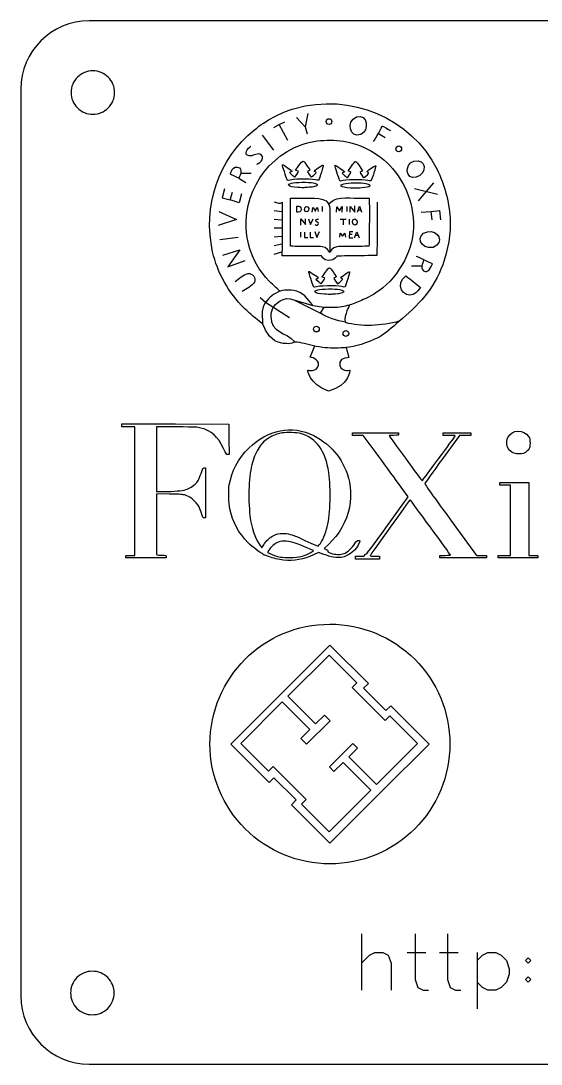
# Model space of a CAD drawing. Extents: x 0 to 99.6, y 0 to 76.7.
# Drawn here: x 0 to 38.2, y 0 to 76.7 of the extents above; entities that cross this region are included whole.
import ezdxf

# ---------------------------------------------------------------- set-up
doc = ezdxf.new("R2010")
doc.units = 0
doc.layers.get('0').update_dxf_attribs({"true_color": 0xffffff})

msp = doc.modelspace()

# ---------------------------------------------------------------- linework, layer by layer
at = {"color": 1, "true_color": 0xff0000}
for p, q in [((94.534, 76.7), (5.025, 76.7)), ((0, 71.667), (0, 5.033)), ((6.885, 71.43), (6.885, 71.43)), ((6.85, 5.23), (6.85, 5.23)), ((5.025, 0), (94.534, 0)), ((5.025, 0), (5.025, 0))]:
    msp.add_line(p, q, dxfattribs=at)
at = {"color": 7, "true_color": 0xffffff}
for p, q in [((21.072, 69.881), (20.874, 68.921)), ((18.573, 68.855), (18.97, 69.081)), ((18.97, 69.081), (19.388, 69.284)), ((19.603, 67.912), (18.97, 69.081)), ((20.243, 69.606), (20.874, 68.921)), ((22.845, 69.292), (22.845, 69.292)), ((17.722, 68.296), (18.549, 67.203)), ((20.874, 68.921), (21.03, 68.394)), ((26.265, 68.422), (26.768, 68.126)), ((27.967, 67.29), (27.967, 67.29)), ((16.167, 65.514), (16.914, 65.506)), ((19.824, 65.59), (19.732, 65.548)), ((19.732, 65.548), (19.915, 65.383)), ((23.683, 65.546), (23.591, 65.503)), ((23.591, 65.503), (23.773, 65.339)), ((15.999, 65.123), (16.514, 64.823)), ((19.55, 65.027), (19.55, 65.027)), ((20.353, 64.451), (20.353, 64.451)), ((23.409, 64.982), (23.409, 64.982)), ((29.212, 63.461), (30.328, 64.791)), ((14.969, 64.351), (14.784, 63.682)), ((14.784, 63.682), (15.377, 63.535)), ((15.377, 63.535), (15.535, 64.115)), ((16.217, 63.983), (16.035, 63.328)), ((24.212, 64.406), (24.212, 64.406)), ((28.922, 64.38), (30.604, 63.96)), ((16.035, 63.328), (15.377, 63.535)), ((20.263, 62.634), (20.264, 63.072)), ((21.405, 62.634), (21.448, 62.978)), ((21.448, 62.978), (21.619, 62.763)), ((21.619, 62.763), (21.791, 62.978)), ((21.791, 62.978), (21.834, 62.677)), ((22.134, 63.064), (22.134, 62.677)), ((23.19, 62.635), (23.213, 63.03)), ((23.213, 63.03), (23.399, 62.725)), ((23.399, 62.725), (23.589, 63.053)), ((23.589, 63.053), (23.587, 62.637)), ((23.936, 63.064), (23.936, 62.677)), ((24.19, 62.641), (24.19, 63.049)), ((24.19, 63.049), (24.533, 62.647)), ((24.533, 62.647), (24.537, 63.089)), ((24.723, 62.639), (24.886, 63.076)), ((24.886, 63.076), (25.022, 62.629)), ((26.167, 63.364), (26.167, 60.489)), ((14.54, 62.677), (15.833, 62.104)), ((18.616, 62.763), (19.174, 62.677)), ((20.567, 62.134), (20.897, 61.729)), ((20.897, 61.729), (20.913, 62.143)), ((21.136, 62.146), (21.285, 61.725)), ((21.285, 61.725), (21.474, 62.143)), ((21.619, 62.763), (21.619, 62.677)), ((22.692, 62.205), (22.692, 59.674)), ((24.968, 62.777), (24.774, 62.777)), ((25.609, 62.806), (25.582, 60.918)), ((29.398, 62.629), (30.141, 62.692)), ((30.116, 62.675), (30.184, 62.063)), ((30.141, 62.692), (30.751, 62.754)), ((30.751, 62.754), (30.814, 62.084)), ((15.833, 62.104), (14.497, 61.648)), ((18.616, 62.12), (19.174, 62.077)), ((18.616, 61.476), (19.174, 61.476)), ((23.464, 62.12), (23.893, 62.12)), ((23.679, 62.077), (23.683, 61.706)), ((24.108, 62.12), (24.108, 61.734)), ((14.626, 60.618), (15.956, 60.79)), ((18.616, 60.833), (19.174, 60.875)), ((20.547, 61.176), (20.547, 60.79)), ((20.826, 61.173), (20.824, 60.783)), ((20.824, 60.783), (21.08, 60.784)), ((21.242, 61.172), (21.24, 60.783)), ((21.24, 60.783), (21.496, 60.783)), ((21.584, 61.203), (21.743, 60.77)), ((21.743, 60.77), (21.926, 61.207)), ((23.421, 60.79), (23.464, 61.09)), ((23.464, 61.09), (23.636, 60.875)), ((23.636, 60.875), (23.807, 61.09)), ((23.807, 61.09), (23.85, 60.79)), ((24.345, 60.994), (24.123, 60.994)), ((24.133, 61.197), (24.125, 60.754)), ((24.125, 60.754), (24.386, 60.76)), ((24.376, 61.197), (24.133, 61.197)), ((24.516, 60.743), (24.686, 61.181)), ((24.778, 60.919), (24.581, 60.917)), ((24.686, 61.181), (24.841, 60.743)), ((14.834, 59.465), (16.075, 59.86)), ((16.075, 59.86), (15.194, 58.626)), ((18.616, 60.189), (19.174, 60.318)), ((15.194, 58.626), (16.47, 59.082)), ((18.616, 59.545), (19.174, 59.717)), ((20.89, 59.417), (19.689, 59.417)), ((28.683, 58.685), (29.449, 58.687)), ((21.762, 57.745), (21.67, 57.702)), ((21.67, 57.702), (21.852, 57.538)), ((21.488, 57.181), (21.488, 57.181)), ((17.973, 55.985), (17.586, 56.328)), ((20.052, 56.179), (21.448, 55.77)), ((20.052, 56.179), (22.005, 55.212)), ((22.291, 56.605), (22.291, 56.605)), ((19.732, 54.869), (17.973, 55.985)), ((21.448, 55.77), (22.269, 55.641)), ((22.005, 55.212), (22.269, 55.641)), ((22.269, 55.641), (22.949, 55.643)), ((21.919, 54.041), (21.919, 54.041)), ((24.079, 53.719), (24.079, 53.719)), ((21.242, 51.985), (21.599, 52.802)), ((7.424, 46.969), (7.424, 47.075)), ((7.424, 47.075), (11.35, 47.066)), ((7.424, 46.863), (7.424, 46.969)), ((7.901, 46.863), (7.424, 46.863)), ((8.377, 46.863), (7.901, 46.863)), ((8.377, 42.135), (8.377, 46.863)), ((11.455, 46.843), (9.964, 46.845)), ((9.964, 46.845), (9.964, 44.596)), ((11.35, 47.066), (15.275, 47.057)), ((15.275, 47.057), (15.285, 45.937)), ((24.361, 46.316), (24.361, 46.404)), ((24.361, 46.404), (26.055, 46.404)), ((24.361, 46.228), (24.361, 46.316)), ((24.758, 46.228), (24.361, 46.228)), ((25.155, 46.228), (24.758, 46.228)), ((26.089, 44.949), (25.155, 46.228)), ((26.055, 46.404), (27.749, 46.404)), ((27.749, 46.404), (27.749, 46.316)), ((32.212, 46.228), (30.96, 44.496)), ((31.03, 46.316), (31.03, 46.404)), ((31.03, 46.404), (32.036, 46.404)), ((31.03, 46.228), (31.03, 46.316)), ((31.474, 46.228), (31.03, 46.228)), ((32.036, 46.404), (33.042, 46.404)), ((32.627, 46.228), (32.212, 46.228)), ((33.042, 46.228), (32.627, 46.228)), ((33.042, 46.404), (33.042, 46.316)), ((33.042, 46.316), (33.042, 46.228)), ((15.285, 45.937), (15.294, 44.816)), ((15.294, 44.816), (15.196, 44.817)), ((36.22, 44.91), (36.22, 44.91)), ((13.465, 43.828), (13.564, 43.828)), ((13.564, 43.828), (13.564, 41.994)), ((9.964, 42.223), (9.965, 42.099)), ((28.45, 41.715), (27.736, 42.692)), ((35.194, 42.664), (35.194, 42.77)), ((35.194, 42.77), (36.253, 42.77)), ((35.194, 42.558), (35.194, 42.664)), ((35.582, 42.558), (35.194, 42.558)), ((35.97, 42.558), (35.582, 42.558)), ((35.97, 39.982), (35.97, 42.558)), ((36.253, 42.77), (37.311, 42.77)), ((37.311, 42.77), (37.311, 40.088)), ((8.377, 37.406), (8.377, 42.135)), ((9.965, 41.93), (9.961, 39.756)), ((9.965, 42.099), (10.485, 42.1)), ((10.909, 41.915), (9.965, 41.93)), ((13.564, 41.994), (13.564, 40.159)), ((26.935, 39.605), (28.45, 41.715)), ((13.564, 40.159), (13.467, 40.159)), ((31.563, 40.019), (33.48, 37.406)), ((35.97, 37.406), (35.97, 39.982)), ((37.311, 40.088), (37.311, 37.406)), ((18.157, 38.576), (18.157, 38.576)), ((17.536, 38.196), (17.698, 37.968)), ((17.698, 37.968), (17.838, 38.186)), ((18.225, 37.795), (18.121, 37.626)), ((18.121, 37.626), (18.286, 37.538)), ((21.433, 38.249), (21.838, 38.079)), ((21.854, 37.626), (21.493, 37.449)), ((21.838, 38.079), (21.919, 38.175)), ((22.252, 37.476), (21.854, 37.626)), ((22.593, 38.206), (22.269, 37.904)), ((22.269, 37.904), (22.414, 37.846)), ((7.706, 37.23), (7.706, 37.318)), ((7.706, 37.318), (7.707, 37.318)), ((9.188, 37.23), (7.706, 37.23)), ((8.042, 37.406), (8.377, 37.406)), ((10.67, 37.23), (9.188, 37.23)), ((10.67, 37.317), (10.67, 37.23)), ((19.288, 37.055), (19.288, 37.055)), ((20.568, 37.314), (20.568, 37.314)), ((24.573, 37.23), (24.573, 37.336)), ((24.573, 37.336), (24.908, 37.336)), ((24.573, 37.124), (24.573, 37.23)), ((24.573, 37.23), (24.573, 37.23)), ((25.455, 37.124), (24.573, 37.124)), ((26.337, 37.124), (25.455, 37.124)), ((26.002, 37.336), (26.337, 37.336)), ((26.337, 37.336), (26.337, 37.23)), ((26.337, 37.23), (26.337, 37.124)), ((30.783, 37.318), (30.783, 37.406)), ((30.783, 37.406), (31.174, 37.406)), ((30.783, 37.23), (30.783, 37.318)), ((32.495, 37.23), (30.783, 37.23)), ((34.206, 37.23), (32.495, 37.23)), ((33.48, 37.406), (33.843, 37.406)), ((33.843, 37.406), (34.206, 37.406)), ((34.206, 37.406), (34.206, 37.318)), ((34.206, 37.318), (34.206, 37.23)), ((35.053, 37.318), (35.053, 37.406)), ((35.053, 37.406), (35.512, 37.406)), ((35.053, 37.23), (35.053, 37.318)), ((36.517, 37.23), (35.053, 37.23)), ((35.512, 37.406), (35.97, 37.406)), ((37.982, 37.23), (36.517, 37.23)), ((37.311, 37.406), (37.646, 37.406)), ((37.982, 37.318), (37.982, 37.23)), ((22.703, 30.814), (19.258, 27.369)), ((25.523, 27.993), (22.703, 30.814)), ((19.62, 27.047), (22.647, 30.074)), ((22.647, 30.074), (24.682, 28.04)), ((24.682, 28.04), (24.335, 27.693)), ((24.335, 27.693), (26.76, 25.267)), ((25.176, 27.646), (25.523, 27.993)), ((26.816, 26.006), (25.176, 27.646)), ((18.89, 27.001), (15.422, 23.533)), ((19.258, 27.369), (18.89, 27.001)), ((21.654, 25.012), (19.62, 27.047)), ((16.152, 23.579), (19.202, 26.629)), ((19.202, 26.629), (21.237, 24.595)), ((27.164, 26.353), (26.816, 26.006)), ((29.984, 23.533), (27.164, 26.353)), ((22.294, 25.652), (21.654, 25.012)), ((22.711, 25.236), (22.294, 25.652)), ((26.76, 25.267), (27.107, 25.614)), ((27.107, 25.614), (29.142, 23.579)), ((21.237, 24.595), (20.574, 23.932)), ((20.99, 23.516), (22.711, 25.236)), ((20.574, 23.932), (20.99, 23.516)), ((15.422, 23.533), (18.243, 20.713)), ((18.187, 21.545), (16.152, 23.579)), ((24.381, 23.565), (22.661, 21.845)), ((24.08, 22.587), (24.72, 23.227)), ((24.72, 23.227), (24.381, 23.565)), ((29.142, 23.579), (26.115, 20.552)), ((26.539, 20.088), (29.984, 23.533)), ((31.515, 23.533), (31.515, 23.533)), ((26.115, 20.552), (24.08, 22.587)), ((18.534, 21.892), (18.187, 21.545)), ((20.959, 19.466), (18.534, 21.892)), ((22.661, 21.845), (23, 21.506)), ((23, 21.506), (23.662, 22.169)), ((23.662, 22.169), (25.697, 20.134)), ((18.243, 20.713), (18.59, 21.06)), ((18.59, 21.06), (20.23, 19.42)), ((25.697, 20.134), (22.647, 17.084)), ((26.171, 19.72), (26.539, 20.088)), ((20.23, 19.42), (19.883, 19.073)), ((20.612, 19.119), (20.959, 19.466)), ((23.096, 16.645), (26.171, 19.72)), ((19.883, 19.073), (22.703, 16.252)), ((22.647, 17.084), (20.612, 19.119)), ((22.703, 16.252), (23.096, 16.645)), ((25.015, 9.587), (25.015, 5.438)), ((28.966, 9.587), (28.966, 6.228)), ((31.337, 9.587), (31.337, 6.228)), ((25.015, 7.413), (25.607, 8.006)), ((25.607, 8.006), (26.003, 8.204)), ((26.003, 8.204), (26.595, 8.204)), ((26.595, 8.204), (26.99, 8.006)), ((26.99, 8.006), (27.188, 7.413)), ((28.373, 8.204), (29.756, 8.204)), ((30.744, 8.204), (32.127, 8.204)), ((33.51, 8.204), (33.51, 4.055)), ((33.51, 7.611), (33.905, 8.006)), ((33.905, 8.006), (34.3, 8.204)), ((34.3, 8.204), (34.893, 8.204)), ((34.893, 8.204), (35.288, 8.006)), ((35.288, 8.006), (35.683, 7.611)), ((37.263, 7.809), (37.066, 7.611)), ((37.461, 7.611), (37.263, 7.809)), ((27.188, 7.413), (27.188, 5.438)), ((35.683, 7.611), (35.88, 7.018)), ((35.88, 7.018), (35.88, 6.623)), ((37.066, 7.611), (37.263, 7.413)), ((37.263, 7.413), (37.461, 7.611)), ((28.966, 6.228), (29.163, 5.635)), ((31.337, 6.228), (31.534, 5.635)), ((35.88, 6.623), (35.683, 6.031)), ((37.263, 6.426), (37.066, 6.228)), ((37.066, 6.228), (37.263, 6.031)), ((37.461, 6.228), (37.263, 6.426)), ((37.263, 6.031), (37.461, 6.228)), ((29.163, 5.635), (29.559, 5.438)), ((29.559, 5.438), (29.954, 5.438)), ((31.534, 5.635), (31.929, 5.438)), ((31.929, 5.438), (32.324, 5.438)), ((33.905, 5.635), (33.51, 6.031)), ((34.3, 5.438), (33.905, 5.635)), ((34.893, 5.438), (34.3, 5.438)), ((35.288, 5.635), (34.893, 5.438)), ((35.683, 6.031), (35.288, 5.635))]:
    msp.add_line(p, q, dxfattribs=at)
at = {"color": 1, "true_color": 0xff0000}
for points in [[(5.025, 76.7), (2.241, 76.7), (0, 74.455), (0, 71.667)], [(5.285, 73.03), (4.861, 73.03), (4.454, 72.862), (4.154, 72.562)], [(6.417, 72.562), (6.117, 72.862), (5.71, 73.03), (5.285, 73.03)], [(4.154, 72.562), (3.854, 72.261), (3.685, 71.854), (3.685, 71.43)], [(6.885, 71.43), (6.885, 71.854), (6.717, 72.261), (6.417, 72.562)], [(3.685, 71.43), (3.685, 71.006), (3.854, 70.599), (4.154, 70.299)], [(6.417, 70.299), (6.717, 70.599), (6.885, 71.006), (6.885, 71.43)], [(4.154, 70.299), (4.454, 69.999), (4.861, 69.83), (5.285, 69.83)], [(5.285, 69.83), (5.71, 69.83), (6.117, 69.999), (6.417, 70.299)], [(4.118, 6.362), (3.818, 6.062), (3.65, 5.655), (3.65, 5.23)], [(5.25, 6.83), (4.825, 6.83), (4.418, 6.662), (4.118, 6.362)], [(6.381, 6.362), (6.081, 6.662), (5.674, 6.83), (5.25, 6.83)], [(6.85, 5.23), (6.85, 5.655), (6.681, 6.062), (6.381, 6.362)], [(0, 5.033), (0, 2.245), (2.241, 0), (5.025, 0)], [(3.65, 5.23), (3.65, 4.806), (3.818, 4.399), (4.118, 4.099)], [(6.381, 4.099), (6.681, 4.399), (6.85, 4.806), (6.85, 5.23)], [(4.118, 4.099), (4.418, 3.799), (4.825, 3.63), (5.25, 3.63)], [(5.25, 3.63), (5.674, 3.63), (6.081, 3.799), (6.381, 4.099)]]:
    msp.add_open_spline(points, degree=3, dxfattribs=at)
at = {"color": 7, "true_color": 0xffffff}
for points in [[(20.118, 70.259), (24.189, 71.429), (28.656, 69.603), (30.574, 65.766)], [(17.157, 68.692), (18.022, 69.39), (19.048, 69.951), (20.118, 70.259)], [(24.665, 69.639), (25.454, 69.939), (25.617, 68.608), (24.966, 68.341)], [(22.428, 69.292), (22.428, 69.349), (22.45, 69.403), (22.489, 69.443)], [(22.636, 69.078), (22.521, 69.078), (22.428, 69.174), (22.428, 69.292)], [(22.489, 69.443), (22.528, 69.483), (22.581, 69.506), (22.636, 69.506)], [(22.636, 69.506), (22.691, 69.506), (22.744, 69.483), (22.784, 69.443)], [(22.845, 69.292), (22.845, 69.174), (22.751, 69.078), (22.636, 69.078)], [(22.784, 69.443), (22.823, 69.403), (22.845, 69.349), (22.845, 69.292)], [(24.966, 68.341), (24.165, 68.013), (23.835, 69.333), (24.665, 69.639)], [(14.087, 59.717), (13.349, 63.058), (14.473, 66.526), (17.157, 68.692)], [(25.91, 67.826), (26.044, 68.029), (26.554, 68.964), (26.554, 68.964)], [(26.554, 68.964), (26.554, 68.964), (27.011, 68.717), (27.154, 68.641)], [(16.714, 60.318), (16.001, 63.335), (17.649, 66.514), (20.59, 67.581)], [(20.59, 67.581), (21.797, 68.019), (23.177, 68.028), (24.408, 67.691)], [(24.408, 67.691), (25.131, 67.493), (25.835, 67.128), (26.424, 66.667)], [(27.611, 67.442), (27.65, 67.482), (27.703, 67.504), (27.758, 67.504)], [(27.758, 67.504), (27.813, 67.504), (27.867, 67.482), (27.906, 67.442)], [(16.772, 66.776), (16.298, 66.869), (16.667, 67.36), (16.9, 67.482)], [(17.542, 66.892), (17.275, 66.994), (17.033, 66.724), (16.772, 66.776)], [(17.329, 66.153), (17.611, 66.248), (17.997, 66.719), (17.542, 66.892)], [(27.55, 67.29), (27.55, 67.347), (27.572, 67.401), (27.611, 67.442)], [(27.758, 67.076), (27.643, 67.076), (27.55, 67.172), (27.55, 67.29)], [(27.967, 67.29), (27.967, 67.172), (27.873, 67.076), (27.758, 67.076)], [(27.906, 67.442), (27.945, 67.401), (27.967, 67.347), (27.967, 67.29)], [(15.395, 65.429), (15.395, 65.429), (15.541, 66.173), (16.052, 65.884)], [(19.211, 66.086), (19.211, 66.108), (19.222, 66.126), (19.234, 66.126)], [(19.55, 65.027), (19.476, 65.222), (19.211, 66.049), (19.211, 66.086)], [(19.234, 66.126), (19.27, 66.126), (19.917, 65.68), (19.917, 65.655)], [(20.185, 65.708), (20.185, 65.715), (20.292, 65.872), (20.423, 66.058)], [(20.423, 66.058), (20.569, 66.264), (20.683, 66.395), (20.719, 66.395)], [(20.719, 66.395), (20.751, 66.395), (20.814, 66.346), (20.858, 66.286)], [(20.858, 66.286), (21.036, 66.045), (21.227, 65.754), (21.227, 65.723)], [(22.21, 66.096), (22.235, 66.072), (21.934, 65.094), (21.872, 64.996)], [(21.917, 65.941), (22.063, 66.042), (22.195, 66.111), (22.21, 66.096)], [(23.07, 66.041), (23.07, 66.063), (23.08, 66.081), (23.093, 66.081)], [(23.409, 64.982), (23.334, 65.178), (23.07, 66.004), (23.07, 66.041)], [(23.093, 66.081), (23.129, 66.081), (23.775, 65.636), (23.775, 65.611)], [(24.044, 65.663), (24.044, 65.67), (24.151, 65.828), (24.282, 66.013)], [(24.282, 66.013), (24.427, 66.22), (24.542, 66.35), (24.578, 66.35)], [(24.578, 66.35), (24.61, 66.35), (24.672, 66.301), (24.717, 66.241)], [(24.717, 66.241), (24.894, 66.001), (25.085, 65.709), (25.085, 65.679)], [(26.069, 66.052), (26.093, 66.027), (25.793, 65.049), (25.731, 64.952)], [(25.775, 65.897), (25.922, 65.997), (26.054, 66.067), (26.069, 66.052)], [(26.424, 66.667), (27.056, 66.172), (27.594, 65.563), (27.994, 64.865)], [(29.041, 65.2), (28.239, 64.982), (28.131, 66.159), (28.87, 66.382)], [(28.87, 66.382), (29.79, 66.66), (29.893, 65.431), (29.041, 65.2)], [(15.999, 65.123), (15.863, 65.202), (15.395, 65.429), (15.395, 65.429)], [(16.052, 65.884), (16.315, 65.698), (16.063, 65.218), (15.999, 65.123)], [(19.917, 65.655), (19.917, 65.643), (19.875, 65.614), (19.824, 65.59)], [(19.915, 65.383), (20.015, 65.293), (20.107, 65.219), (20.12, 65.219)], [(20.12, 65.219), (20.148, 65.219), (20.387, 65.576), (20.387, 65.619)], [(20.286, 65.672), (20.231, 65.685), (20.185, 65.7), (20.185, 65.708)], [(20.387, 65.619), (20.387, 65.636), (20.342, 65.66), (20.286, 65.672)], [(21.143, 65.669), (21.096, 65.658), (21.059, 65.632), (21.059, 65.612)], [(21.059, 65.612), (21.059, 65.573), (21.295, 65.219), (21.321, 65.219)], [(21.227, 65.723), (21.227, 65.705), (21.189, 65.681), (21.143, 65.669)], [(21.321, 65.219), (21.356, 65.219), (21.625, 65.441), (21.663, 65.501)], [(21.579, 65.634), (21.529, 65.654), (21.621, 65.738), (21.917, 65.941)], [(21.663, 65.501), (21.703, 65.564), (21.685, 65.592), (21.579, 65.634)], [(23.775, 65.611), (23.775, 65.599), (23.734, 65.569), (23.683, 65.546)], [(23.773, 65.339), (23.874, 65.248), (23.966, 65.175), (23.978, 65.175)], [(23.978, 65.175), (24.007, 65.175), (24.246, 65.532), (24.246, 65.574)], [(24.145, 65.628), (24.089, 65.64), (24.044, 65.656), (24.044, 65.663)], [(24.246, 65.574), (24.246, 65.592), (24.2, 65.616), (24.145, 65.628)], [(25.001, 65.625), (24.955, 65.613), (24.917, 65.588), (24.917, 65.568)], [(24.917, 65.568), (24.917, 65.529), (25.154, 65.174), (25.18, 65.174)], [(25.085, 65.679), (25.085, 65.661), (25.047, 65.637), (25.001, 65.625)], [(25.18, 65.174), (25.215, 65.174), (25.484, 65.396), (25.522, 65.456)], [(25.438, 65.59), (25.388, 65.61), (25.48, 65.693), (25.775, 65.897)], [(25.522, 65.456), (25.562, 65.519), (25.544, 65.548), (25.438, 65.59)], [(30.574, 65.766), (31.123, 64.669), (31.442, 63.427), (31.526, 62.205)], [(19.624, 64.96), (19.601, 64.951), (19.567, 64.981), (19.55, 65.027)], [(19.679, 64.6), (19.623, 64.669), (19.665, 64.705), (19.875, 64.77)], [(21.63, 65.008), (21.203, 65.107), (19.927, 65.076), (19.624, 64.96)], [(20.353, 64.451), (19.97, 64.478), (19.738, 64.53), (19.679, 64.6)], [(19.875, 64.77), (20.122, 64.846), (21.166, 64.857), (21.479, 64.788)], [(20.79, 64.434), (20.744, 64.429), (20.547, 64.436), (20.353, 64.451)], [(21.175, 64.462), (21.009, 64.452), (20.836, 64.439), (20.79, 64.434)], [(21.479, 64.788), (21.995, 64.673), (21.838, 64.505), (21.175, 64.462)], [(21.872, 64.996), (21.854, 64.968), (21.79, 64.971), (21.63, 65.008)], [(23.483, 64.915), (23.459, 64.906), (23.426, 64.936), (23.409, 64.982)], [(23.538, 64.556), (23.481, 64.624), (23.524, 64.661), (23.734, 64.726)], [(25.488, 64.964), (25.061, 65.063), (23.786, 65.032), (23.483, 64.915)], [(24.212, 64.406), (23.829, 64.434), (23.596, 64.486), (23.538, 64.556)], [(23.734, 64.726), (23.98, 64.801), (25.025, 64.813), (25.338, 64.743)], [(25.338, 64.743), (25.854, 64.629), (25.696, 64.46), (25.034, 64.418)], [(25.731, 64.952), (25.713, 64.923), (25.649, 64.927), (25.488, 64.964)], [(27.994, 64.865), (28.446, 64.075), (28.733, 63.155), (28.82, 62.248)], [(19.807, 63.671), (19.807, 63.671), (20.385, 63.673), (20.547, 63.664)], [(19.817, 62.72), (19.817, 62.93), (19.807, 63.671), (19.807, 63.671)], [(20.547, 63.664), (20.839, 63.648), (22.331, 63.792), (22.555, 63.32)], [(22.632, 63.171), (22.884, 63.834), (24.003, 63.664), (24.794, 63.664)], [(24.649, 64.39), (24.603, 64.385), (24.406, 64.392), (24.212, 64.406)], [(25.034, 64.418), (24.868, 64.407), (24.695, 64.395), (24.649, 64.39)], [(24.794, 63.664), (24.969, 63.664), (25.581, 63.66), (25.581, 63.66)], [(18.616, 63.407), (18.804, 63.327), (19.04, 63.235), (19.217, 63.364)], [(19.216, 60.575), (19.221, 61.462), (19.217, 62.477), (19.217, 63.364)], [(20.264, 63.072), (20.523, 63.097), (20.584, 62.997), (20.587, 62.853)], [(21.027, 62.663), (20.815, 62.597), (20.756, 62.996), (20.953, 63.051)], [(20.953, 63.051), (21.164, 63.111), (21.222, 62.724), (21.027, 62.663)], [(22.555, 63.32), (22.77, 63.005), (22.692, 62.57), (22.692, 62.205)], [(25.581, 63.66), (25.581, 63.66), (25.612, 62.999), (25.609, 62.806)], [(19.802, 60.131), (19.802, 60.131), (19.817, 61.941), (19.817, 62.72)], [(20.587, 62.853), (20.59, 62.633), (20.404, 62.63), (20.263, 62.634)], [(20.56, 61.69), (20.558, 61.716), (20.567, 62.134), (20.567, 62.134)], [(21.662, 62.034), (21.674, 62.146), (21.86, 62.104), (21.86, 62.104)], [(24.559, 61.682), (24.281, 61.679), (24.284, 62.141), (24.533, 62.149)], [(24.533, 62.149), (24.728, 62.154), (24.791, 61.684), (24.559, 61.682)], [(28.82, 62.248), (29.005, 60.307), (28.063, 58.314), (26.596, 57.076)], [(31.526, 62.205), (31.604, 61.061), (31.368, 59.848), (30.985, 58.773)], [(21.619, 61.734), (21.71, 61.622), (21.872, 61.675), (21.874, 61.81)], [(21.874, 61.81), (21.875, 61.913), (21.646, 61.886), (21.662, 62.034)], [(29.857, 61.196), (30.644, 61.378), (31.176, 60.399), (30.286, 60.047)], [(25.582, 60.918), (25.579, 60.725), (25.571, 60.137), (25.571, 60.137)], [(30.286, 60.047), (29.295, 59.871), (28.96, 60.988), (29.857, 61.196)], [(18.273, 57.529), (17.523, 58.288), (16.959, 59.278), (16.714, 60.318)], [(19.2, 59.419), (19.2, 59.419), (19.215, 60.311), (19.216, 60.575)], [(21.104, 60.103), (20.849, 60.103), (19.802, 60.131), (19.802, 60.131)], [(22.134, 60.094), (21.804, 60.144), (21.439, 60.103), (21.104, 60.103)], [(22.692, 59.674), (22.692, 59.674), (22.451, 60.093), (22.134, 60.094)], [(23.207, 60.089), (22.867, 60.056), (22.692, 59.674), (22.692, 59.674)], [(24.408, 60.103), (24.02, 60.103), (23.589, 60.156), (23.207, 60.089)], [(25.571, 60.137), (25.571, 60.137), (24.652, 60.103), (24.408, 60.103)], [(26.167, 60.489), (26.167, 60.256), (26.136, 59.458), (26.136, 59.458)], [(16.385, 55.598), (15.28, 56.709), (14.426, 58.181), (14.087, 59.717)], [(19.689, 59.417), (19.552, 59.417), (19.2, 59.419), (19.2, 59.419)], [(22.072, 59.43), (22.072, 59.43), (21.245, 59.417), (20.89, 59.417)], [(22.627, 59.09), (22.209, 59.088), (22.072, 59.43), (22.072, 59.43)], [(23.22, 59.409), (23.22, 59.409), (23.094, 59.085), (22.627, 59.09)], [(24.622, 59.417), (24.229, 59.417), (23.22, 59.409), (23.22, 59.409)], [(26.136, 59.458), (26.136, 59.458), (24.933, 59.417), (24.622, 59.417)], [(30.233, 58.838), (30.233, 58.838), (29.226, 59.312), (29.043, 59.386)], [(29.587, 59.138), (29.536, 58.876), (29.259, 58.411), (29.704, 58.264)], [(22.361, 58.212), (22.506, 58.419), (22.621, 58.549), (22.657, 58.549)], [(22.657, 58.549), (22.689, 58.549), (22.751, 58.5), (22.796, 58.44)], [(22.796, 58.44), (22.973, 58.2), (23.164, 57.909), (23.164, 57.878)], [(30.985, 58.773), (30.354, 57.001), (29.177, 55.756), (27.759, 54.586)], [(29.704, 58.264), (29.963, 58.178), (30.233, 58.838), (30.233, 58.838)], [(15.742, 57.529), (15.997, 57.732), (16.354, 58.07), (16.685, 58.12)], [(16.685, 58.12), (17.018, 58.17), (17.317, 57.801), (17.15, 57.49)], [(19.032, 56.822), (19.032, 56.822), (18.471, 57.328), (18.273, 57.529)], [(21.149, 58.24), (21.149, 58.262), (21.159, 58.281), (21.172, 58.281)], [(21.488, 57.181), (21.413, 57.377), (21.149, 58.203), (21.149, 58.24)], [(21.172, 58.281), (21.208, 58.281), (21.854, 57.835), (21.854, 57.81)], [(21.854, 57.81), (21.854, 57.798), (21.813, 57.768), (21.762, 57.745)], [(21.852, 57.538), (21.953, 57.448), (22.045, 57.374), (22.057, 57.374)], [(22.057, 57.374), (22.086, 57.374), (22.325, 57.731), (22.325, 57.773)], [(22.123, 57.862), (22.123, 57.869), (22.23, 58.027), (22.361, 58.212)], [(22.224, 57.827), (22.168, 57.839), (22.123, 57.855), (22.123, 57.862)], [(22.325, 57.773), (22.325, 57.791), (22.279, 57.815), (22.224, 57.827)], [(23.08, 57.824), (23.034, 57.812), (22.996, 57.787), (22.996, 57.767)], [(22.996, 57.767), (22.996, 57.728), (23.233, 57.374), (23.259, 57.374)], [(23.164, 57.878), (23.164, 57.86), (23.126, 57.836), (23.08, 57.824)], [(23.259, 57.374), (23.294, 57.374), (23.563, 57.595), (23.601, 57.655)], [(23.517, 57.789), (23.467, 57.809), (23.559, 57.892), (23.854, 58.096)], [(23.601, 57.655), (23.641, 57.718), (23.623, 57.747), (23.517, 57.789)], [(24.148, 58.251), (24.172, 58.226), (23.872, 57.248), (23.81, 57.151)], [(23.854, 58.096), (24.001, 58.196), (24.133, 58.266), (24.148, 58.251)], [(28.827, 56.589), (28.124, 56.286), (27.408, 57.341), (28.285, 57.948)], [(28.285, 57.948), (28.653, 57.672), (29.024, 57.369), (29.348, 57.105)], [(17.15, 57.49), (16.996, 57.204), (16.527, 56.967), (16.256, 56.8)], [(19.032, 56.822), (18.565, 56.63), (18.239, 56.388), (17.973, 55.985)], [(20.032, 56.873), (19.571, 56.986), (19.032, 56.822), (19.032, 56.822)], [(21.448, 55.77), (21.053, 56.285), (20.74, 56.771), (20.032, 56.873)], [(21.562, 57.114), (21.538, 57.105), (21.505, 57.135), (21.488, 57.181)], [(21.617, 56.755), (21.56, 56.823), (21.603, 56.86), (21.813, 56.925)], [(23.567, 57.163), (23.14, 57.262), (21.865, 57.231), (21.562, 57.114)], [(21.813, 56.925), (22.059, 57), (23.104, 57.012), (23.417, 56.943)], [(23.417, 56.943), (23.933, 56.828), (23.775, 56.659), (23.113, 56.617)], [(23.81, 57.151), (23.792, 57.123), (23.728, 57.126), (23.567, 57.163)], [(26.596, 57.076), (26.158, 56.706), (25.663, 56.429), (25.136, 56.203)], [(29.348, 57.105), (29.234, 56.972), (29.131, 56.72), (28.827, 56.589)], [(18.53, 55.641), (18.65, 55.825), (19.306, 56.559), (20.052, 56.179)], [(22.291, 56.605), (21.908, 56.633), (21.675, 56.685), (21.617, 56.755)], [(22.728, 56.589), (22.682, 56.584), (22.485, 56.591), (22.291, 56.605)], [(23.113, 56.617), (22.947, 56.607), (22.774, 56.594), (22.728, 56.589)], [(25.136, 56.203), (24.817, 56.051), (24.471, 55.901), (24.163, 55.811)], [(17.243, 54.835), (16.94, 55.069), (16.655, 55.327), (16.385, 55.598)], [(17.973, 55.985), (17.764, 55.726), (17.717, 55.414), (17.715, 55.084)], [(18.53, 55.641), (18.408, 55.462), (18.362, 55.215), (18.359, 54.998)], [(22.949, 55.643), (23.385, 55.642), (23.758, 55.754), (24.163, 55.81)], [(24.163, 55.811), (24.163, 55.811), (23.72, 55.073), (23.818, 54.542)], [(17.759, 54.433), (17.759, 54.433), (17.336, 54.764), (17.243, 54.835)], [(17.715, 55.084), (17.714, 54.97), (17.759, 54.433), (17.759, 54.433)], [(18.359, 54.998), (18.343, 53.733), (19.483, 53.852), (20.118, 53.11)], [(23.818, 54.542), (23.225, 54.669), (22.484, 54.885), (22.005, 55.212)], [(23.818, 54.542), (25.004, 54.217), (26.448, 54.293), (27.829, 54.64)], [(27.759, 54.586), (27.241, 54.158), (26.832, 53.713), (26.21, 53.402)], [(19.164, 53.004), (18.391, 53.102), (18.018, 53.831), (17.759, 54.433)], [(21.501, 54.041), (21.501, 54.159), (21.595, 54.255), (21.71, 54.255)], [(21.71, 53.827), (21.595, 53.827), (21.501, 53.923), (21.501, 54.041)], [(21.71, 54.255), (21.825, 54.255), (21.919, 54.159), (21.919, 54.041)], [(21.919, 54.041), (21.919, 53.923), (21.825, 53.827), (21.71, 53.827)], [(23.662, 53.719), (23.662, 53.838), (23.755, 53.933), (23.87, 53.933)], [(23.723, 53.568), (23.684, 53.608), (23.662, 53.663), (23.662, 53.719)], [(23.87, 53.933), (23.986, 53.933), (24.079, 53.838), (24.079, 53.719)], [(24.079, 53.719), (24.079, 53.663), (24.057, 53.608), (24.018, 53.568)], [(20.118, 53.11), (19.92, 52.901), (19.403, 52.974), (19.164, 53.004)], [(20.118, 53.11), (20.57, 53.091), (21.036, 52.941), (21.599, 52.802)], [(23.87, 53.505), (23.815, 53.505), (23.762, 53.528), (23.723, 53.568)], [(24.018, 53.568), (23.979, 53.528), (23.926, 53.505), (23.87, 53.505)], [(26.21, 53.402), (25.465, 53.03), (24.491, 52.719), (23.893, 52.681)], [(21.599, 52.802), (21.599, 52.802), (22.149, 52.699), (22.349, 52.685)], [(22.349, 52.685), (22.864, 52.649), (23.376, 52.681), (23.893, 52.681)], [(23.893, 52.681), (23.946, 52.525), (24.097, 51.94), (24.097, 51.94)], [(21.073, 51.024), (21.073, 51.024), (21.745, 50.839), (21.852, 51.394)], [(21.852, 51.394), (21.942, 51.856), (21.242, 51.985), (21.242, 51.985)], [(23.436, 51.598), (23.317, 50.857), (24.174, 51.016), (24.174, 51.016)], [(24.097, 51.94), (24.097, 51.94), (23.494, 51.941), (23.436, 51.598)], [(22.606, 49.484), (21.13, 50.005), (21.073, 51.024), (21.073, 51.024)], [(24.174, 51.016), (24.174, 51.016), (24.122, 49.873), (22.606, 49.484)], [(13.222, 46.765), (12.961, 46.836), (12.868, 46.841), (11.455, 46.843)], [(16.737, 45.277), (18.13, 46.67), (19.917, 47.017), (21.517, 46.205)], [(14.882, 45.269), (14.463, 46.141), (14.012, 46.546), (13.222, 46.765)], [(19.184, 46.405), (18.085, 46.228), (17.38, 45.528), (17.008, 44.243)], [(20.568, 46.353), (20.27, 46.432), (19.524, 46.46), (19.184, 46.405)], [(22.615, 43.499), (22.395, 45.065), (21.681, 46.06), (20.568, 46.353)], [(21.517, 46.205), (22.891, 45.508), (23.807, 44.318), (24.138, 42.797)], [(27.396, 46.228), (27.202, 46.228), (27.043, 46.218), (27.043, 46.207)], [(27.043, 46.207), (27.043, 46.176), (29.442, 42.895), (29.473, 42.884)], [(27.749, 46.316), (27.749, 46.228), (27.749, 46.228), (27.396, 46.228)], [(29.473, 42.884), (29.497, 42.875), (31.88, 46.116), (31.907, 46.193)], [(31.907, 46.193), (31.914, 46.214), (31.748, 46.228), (31.474, 46.228)], [(35.725, 45.427), (35.67, 45.624), (35.692, 45.924), (35.773, 46.081)], [(35.773, 46.081), (36.074, 46.663), (36.949, 46.698), (37.293, 46.141)], [(37.293, 46.141), (37.39, 45.984), (37.399, 45.942), (37.399, 45.663)], [(15.196, 44.817), (15.107, 44.818), (15.082, 44.854), (14.882, 45.269)], [(15.309, 42.597), (15.476, 43.594), (15.957, 44.497), (16.737, 45.277)], [(36.22, 44.91), (36.003, 44.99), (35.783, 45.219), (35.725, 45.427)], [(37.399, 45.663), (37.399, 45.389), (37.389, 45.343), (37.302, 45.211)], [(9.964, 44.596), (9.964, 43.359), (9.964, 42.291), (9.964, 42.223)], [(27.736, 42.692), (27.343, 43.23), (26.602, 44.245), (26.089, 44.949)], [(30.96, 44.496), (30.271, 43.544), (29.693, 42.735), (29.676, 42.699)], [(36.643, 44.861), (36.468, 44.856), (36.322, 44.873), (36.22, 44.91)], [(37.058, 44.967), (36.934, 44.885), (36.868, 44.868), (36.643, 44.861)], [(37.302, 45.211), (37.248, 45.13), (37.138, 45.02), (37.058, 44.967)], [(13.285, 43.573), (13.36, 43.81), (13.373, 43.828), (13.465, 43.828)], [(17.008, 44.243), (16.75, 43.353), (16.673, 41.653), (16.83, 40.304)], [(12.884, 42.711), (13.002, 42.821), (13.141, 43.122), (13.285, 43.573)], [(22.51, 39.504), (22.743, 40.511), (22.789, 42.257), (22.615, 43.499)], [(10.485, 42.1), (11.228, 42.102), (11.848, 42.154), (12.119, 42.238)], [(12.119, 42.238), (12.348, 42.309), (12.662, 42.503), (12.884, 42.711)], [(15.346, 40.829), (15.254, 41.246), (15.236, 42.155), (15.309, 42.597)], [(24.138, 42.797), (24.228, 42.382), (24.228, 41.354), (24.138, 40.935)], [(29.676, 42.699), (29.651, 42.645), (29.996, 42.154), (31.563, 40.019)], [(12.083, 41.824), (11.876, 41.892), (11.754, 41.901), (10.909, 41.915)], [(12.875, 41.267), (12.608, 41.573), (12.399, 41.72), (12.083, 41.824)], [(28.596, 41.482), (28.56, 41.504), (25.667, 37.463), (25.667, 37.391)], [(31.554, 37.44), (31.537, 37.488), (28.629, 41.461), (28.596, 41.482)], [(13.236, 40.584), (13.11, 40.979), (13.086, 41.026), (12.875, 41.267)], [(16.685, 38.337), (16.006, 39.021), (15.561, 39.85), (15.346, 40.829)], [(24.138, 40.935), (23.912, 39.878), (23.382, 38.942), (22.593, 38.206)], [(13.467, 40.159), (13.374, 40.16), (13.364, 40.178), (13.236, 40.584)], [(16.83, 40.304), (16.934, 39.413), (17.169, 38.709), (17.536, 38.196)], [(9.961, 39.756), (9.959, 38.561), (9.955, 37.547), (9.953, 37.503)], [(21.919, 38.175), (22.132, 38.426), (22.4, 39.03), (22.51, 39.504)], [(25.331, 37.483), (25.403, 37.492), (25.702, 37.889), (26.935, 39.605)], [(17.838, 38.186), (17.915, 38.305), (18.059, 38.481), (18.157, 38.576)], [(18.157, 38.576), (18.486, 38.897), (18.925, 39.053), (19.394, 39.017)], [(18.851, 38.353), (18.609, 38.24), (18.365, 38.023), (18.225, 37.795)], [(19.368, 38.444), (19.095, 38.446), (19.023, 38.433), (18.851, 38.353)], [(19.898, 38.383), (19.781, 38.415), (19.543, 38.442), (19.368, 38.444)], [(19.394, 39.017), (19.731, 38.992), (20.093, 38.873), (20.621, 38.616)], [(21.492, 37.742), (21.504, 37.781), (20.232, 38.293), (19.898, 38.383)], [(20.621, 38.616), (20.844, 38.508), (21.209, 38.343), (21.433, 38.249)], [(24.881, 38.364), (24.629, 37.782), (24.11, 37.354), (23.535, 37.255)], [(24.537, 38.274), (24.658, 38.465), (24.696, 38.5), (24.779, 38.5)], [(24.779, 38.5), (24.911, 38.5), (24.929, 38.476), (24.881, 38.364)], [(17.731, 37.547), (17.626, 37.547), (16.997, 38.022), (16.685, 38.337)], [(20.568, 37.314), (20.812, 37.368), (21.471, 37.673), (21.492, 37.742)], [(22.414, 37.846), (22.525, 37.801), (22.558, 37.77), (22.552, 37.714)], [(22.552, 37.714), (22.545, 37.654), (22.584, 37.627), (22.773, 37.56)], [(23.742, 37.535), (23.958, 37.608), (24.342, 37.965), (24.537, 38.274)], [(7.707, 37.318), (7.707, 37.406), (7.708, 37.406), (8.042, 37.406)], [(9.953, 37.503), (9.949, 37.427), (9.961, 37.424), (10.31, 37.414)], [(10.31, 37.414), (10.667, 37.404), (10.67, 37.403), (10.67, 37.317)], [(17.763, 37.499), (17.763, 37.526), (17.749, 37.547), (17.731, 37.547)], [(17.876, 37.428), (17.814, 37.44), (17.763, 37.472), (17.763, 37.499)], [(18.216, 37.315), (18.092, 37.364), (17.939, 37.415), (17.876, 37.428)], [(19.288, 37.055), (18.941, 37.09), (18.527, 37.19), (18.216, 37.315)], [(18.286, 37.538), (18.495, 37.427), (18.758, 37.341), (19.081, 37.28)], [(19.081, 37.28), (19.4, 37.219), (20.226, 37.238), (20.568, 37.314)], [(21.493, 37.449), (20.804, 37.109), (20.06, 36.976), (19.288, 37.055)], [(23.535, 37.255), (23.218, 37.201), (22.785, 37.276), (22.252, 37.476)], [(22.773, 37.56), (23.057, 37.46), (23.489, 37.448), (23.742, 37.535)], [(24.908, 37.336), (25.216, 37.336), (25.243, 37.341), (25.243, 37.404)], [(25.243, 37.404), (25.243, 37.45), (25.272, 37.476), (25.331, 37.483)], [(25.667, 37.391), (25.667, 37.345), (25.721, 37.336), (26.002, 37.336)], [(31.174, 37.406), (31.411, 37.406), (31.561, 37.42), (31.554, 37.44)], [(37.646, 37.406), (37.98, 37.406), (37.982, 37.406), (37.982, 37.318)], [(13.891, 23.533), (13.891, 28.4), (17.836, 32.345), (22.703, 32.345)], [(22.703, 32.345), (25.04, 32.345), (27.281, 31.416), (28.934, 29.764)], [(28.934, 29.764), (30.586, 28.111), (31.515, 25.87), (31.515, 23.533)], [(16.472, 17.302), (14.82, 18.955), (13.891, 21.196), (13.891, 23.533)], [(31.515, 23.533), (31.515, 21.196), (30.586, 18.955), (28.934, 17.302)], [(22.703, 14.721), (20.366, 14.721), (18.125, 15.65), (16.472, 17.302)], [(28.934, 17.302), (27.281, 15.65), (25.04, 14.721), (22.703, 14.721)]]:
    msp.add_open_spline(points, degree=3, dxfattribs=at)

doc.saveas('drawing.dxf')
